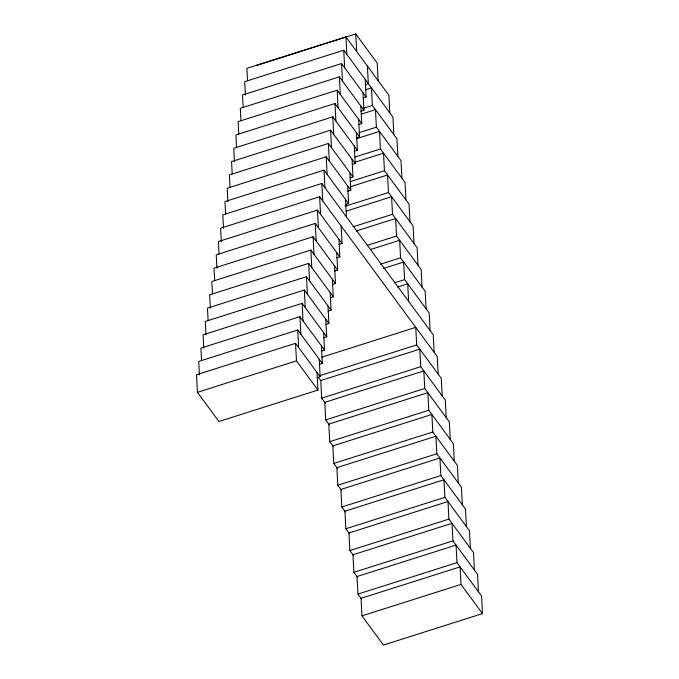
<?xml version="1.0" encoding="UTF-8"?>
<svg xmlns="http://www.w3.org/2000/svg" width="679" height="679" viewBox="0 0 679 679"><rect width="100%" height="100%" fill="white"/><g stroke="black" fill="none" stroke-linecap="round" stroke-linejoin="round"><path stroke-width="1.02" d="M389.814 112.833L388.897 95.289L345.925 36.904L246.884 68.341L247.529 80.725M256.704 65.388L355.745 33.95L377.227 63.147L378.152 80.691M393.845 134.612L392.92 117.06L343.735 50.221L244.695 81.658L245.399 95.077M363.104 97.929L366.134 96.961L341.545 63.546L242.505 94.984L243.15 107.367M360.914 111.246L363.944 110.287L339.356 76.871L240.315 108.309L240.96 120.692M358.724 124.571L361.754 123.612L337.166 90.188L238.125 121.626L238.77 134.018M365.294 84.603L368.324 83.644L367.407 66.092M365.37 89.789L371.438 87.871L372.355 105.415L396.952 138.83L397.869 156.382M356.534 137.896L359.564 136.929L334.976 103.514L235.936 134.951L236.581 147.335M354.345 151.222L357.375 150.254L332.786 116.839L233.746 148.277L234.45 161.695M363.265 108.3L372.355 105.415M361.321 114.131L375.47 109.642L376.387 127.185L400.983 160.609L401.9 178.153M352.155 164.539L355.185 163.58L330.588 130.164L231.556 161.594L232.201 173.985M359.208 132.643L376.387 127.185M349.965 177.864L352.995 176.905L328.398 143.481L229.366 174.919L230.011 187.302M356.254 138.788L379.493 131.412L380.418 148.964L405.007 182.379L405.932 199.923M347.775 191.189L350.805 190.222L326.209 156.807L227.176 188.244L227.881 201.663M355.151 156.976L380.418 148.964M345.586 204.506L348.616 203.547L324.019 170.132L224.987 201.561L225.632 213.953M355.227 162.171L383.525 153.182L384.441 170.735L409.038 204.15L409.963 221.702M434.136 352.342L433.219 334.789L321.829 183.449L222.797 214.887L223.493 228.305M350.084 181.641L384.441 170.735M350.16 186.827L387.556 174.961L388.473 192.505L413.07 225.929L413.986 243.472M438.167 374.112L437.242 356.56L319.639 196.774L220.607 228.212L221.303 241.631M339.016 244.474L342.046 243.515L317.449 210.1L218.417 241.529L219.062 253.921M345.017 206.297L388.473 192.505M346.103 211.169L391.588 196.732L392.504 214.284L417.101 247.699L418.018 265.243M336.826 257.799L339.856 256.84L315.26 223.416L216.228 254.854L216.924 268.273M334.637 271.125L337.667 270.157L313.07 236.742L214.029 268.18L214.683 280.563M353.088 226.794L392.504 214.284M356.203 231.013L395.611 218.502L396.536 236.054L421.124 269.47L422.049 287.022M332.447 284.442L335.477 283.483L310.88 250.067L211.84 281.505L212.493 293.888M330.257 297.767L333.287 296.808L308.69 263.384L209.65 294.822L210.354 308.241M367.229 245.357L396.536 236.054M370.335 249.583L399.642 240.281L400.559 257.825L425.156 291.24L426.072 308.792M328.067 311.092L331.097 310.125L306.501 276.709L207.46 308.147L208.113 320.53M380.35 264.241L400.559 257.825M325.878 324.409L328.908 323.45L304.311 290.035L205.27 321.473L205.975 334.891M383.457 268.468L403.674 262.052L404.591 279.595L429.187 313.019L430.104 330.563M323.688 337.735L326.718 336.776L302.121 303.352L203.08 334.789L203.785 348.208M394.482 282.803L404.591 279.595M321.498 351.06L324.528 350.092L299.931 316.677L200.891 348.115L201.544 360.498M397.597 287.03L407.697 283.822L408.622 301.374M319.308 364.377L322.338 363.418L297.742 330.002L198.701 361.44L199.405 374.859M317.118 377.702L320.149 376.743L295.552 343.319L196.511 374.757L197.436 392.309L218.918 421.498L317.959 390.06L317.034 372.516M197.436 392.309L296.468 360.872L317.959 390.06M321.77 357.205L415.76 327.371L416.677 344.915L441.274 378.339L442.19 395.882M319.665 375.716L416.677 344.915M318.256 377.184L320.709 380.529L419.792 349.142L420.708 366.694L445.305 400.109L446.222 417.653M320.751 380.579L321.668 398.132L420.708 366.694M424.74 388.464L423.815 370.912L324.783 402.35L325.699 419.902L424.74 388.464L449.337 421.88L450.253 439.432M428.763 410.235L427.846 392.691L328.806 424.129L329.731 441.673L428.763 410.235L453.36 443.659L454.285 461.202M432.795 432.014L431.878 414.462L332.837 445.899L333.754 463.443L432.795 432.014L457.391 465.429L458.308 482.973M436.826 453.784L435.91 436.232L336.869 467.67L337.786 485.222L436.826 453.784L461.423 487.199L462.34 504.752M440.858 475.555L439.933 458.011L340.9 489.449L341.817 506.992L440.858 475.555L465.446 508.97L466.371 526.522M444.881 497.325L443.964 479.781L344.924 511.219L345.849 528.763L444.881 497.325L469.478 530.749L470.403 548.293M448.912 519.104L447.996 501.552L348.955 532.99L349.872 550.542L448.912 519.104L473.509 552.519L474.426 570.071M452.944 540.874L452.019 523.331L352.987 554.76L353.903 572.312L452.944 540.874L477.541 574.29L478.457 591.842M456.975 562.645L456.05 545.101L357.01 576.539L357.935 594.083L456.975 562.645L481.564 596.069L482.489 613.612L383.448 645.05L361.966 615.853L361.041 598.309L460.082 566.872L460.999 584.424L482.489 613.612M361.966 615.853L460.999 584.424M321.668 398.132L325.351 403.131M325.699 419.902L329.383 424.901M329.731 441.673L333.414 446.68M333.754 463.443L337.438 468.451M337.786 485.222L341.469 490.221M341.817 506.992L345.501 512M345.849 528.763L349.532 533.77M349.872 550.542L353.555 555.541M353.903 572.312L357.587 577.32M357.935 594.083L361.618 599.09M365.217 79.418L366.134 96.961M363.027 92.743L363.944 110.287M360.838 106.06L361.754 123.612M355.745 33.95L356.662 51.494M358.648 119.385L359.564 136.929M356.458 132.711L357.375 150.254M354.268 146.027L355.185 163.58M345.925 36.904L346.842 54.447M352.078 159.353L352.995 176.905M343.735 50.221L344.652 67.773M349.889 172.678L350.805 190.222M341.545 63.546L342.462 81.098M347.699 185.995L348.616 203.547M339.356 76.871L340.272 94.415M345.509 199.32L346.426 216.873M337.166 90.188L338.083 107.74M334.976 103.514L335.893 121.066M341.13 225.963L342.046 243.515M332.786 116.839L333.703 134.383M338.94 239.288L339.856 256.84M330.588 130.164L331.513 147.708M336.75 252.613L337.667 270.157M328.398 143.481L329.323 161.033M334.56 265.93L335.477 283.483M326.209 156.807L327.134 174.35M332.37 279.256L333.287 296.808M324.019 170.132L324.944 187.676M330.181 292.581L331.097 310.125M321.829 183.449L322.754 201.001M327.991 305.906L328.908 323.45M319.639 196.774L320.564 214.318M325.801 319.223L326.718 336.776M317.449 210.1L318.375 227.643M323.611 332.549L324.528 350.092M315.26 223.416L316.185 240.969M321.422 345.874L322.338 363.418M313.07 236.742L313.995 254.286M319.223 359.191L320.149 376.743M310.88 250.067L311.805 267.611M308.69 263.384L309.616 280.936M306.501 276.709L307.426 294.262M304.311 290.035L305.236 307.579M302.121 303.352L303.038 320.904M299.931 316.677L300.848 334.229M297.742 330.002L298.658 347.546M295.552 343.319L296.468 360.872"/></g></svg>
